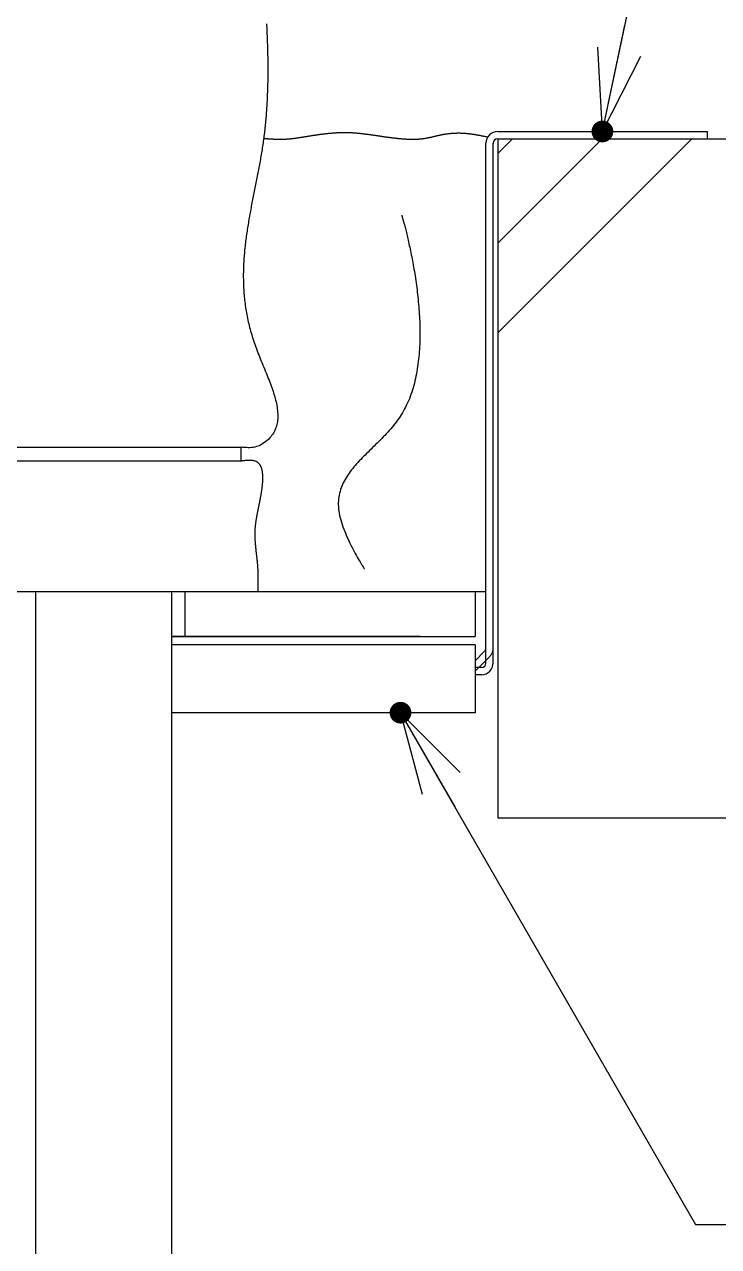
# Model space of a CAD drawing. Extents: x 443 to 1217, y -1921 to -677.
# Drawn here: x 477.99 to 494.58, y -1037.85 to -1008.64 of the extents above; entities that cross this region are included whole.
import ezdxf

# ---------------------------------------------------------------- set-up
doc = ezdxf.new("R2010")
doc.units = 0
doc.header["$MEASUREMENT"] = 0
doc.linetypes.add('DASHED', pattern=[0.75, 0.5, -0.25])
doc.layers.get('0').update_dxf_attribs({"linetype": 'CONTINUOUS'})
for name, color, linetype in [('1', 7, 'CONTINUOUS'), ('3', 8, 'CONTINUOUS'), ('5', 7, 'CONTINUOUS'), ('6', 7, 'CONTINUOUS'), ('7', 7, 'CONTINUOUS'), ('9', 8, 'CONTINUOUS')]:
    doc.layers.add(name, color=color, linetype=linetype)

msp = doc.modelspace()

# ---------------------------------------------------------------- linework, layer by layer
at = {"color": 7, "linetype": 'Continuous'}
for p, q in [((491.802, -1011.194), (495.63, -993.118)), ((486.978, -1025.089), (494.027, -1037.325)), ((494.027, -1037.325), (529.006, -1037.325))]:
    msp.add_line(p, q, dxfattribs=at)
at = {"color": 0}
for p, q in [((491.802, -1011.194), (492.34, -1008.653)), ((491.802, -1011.194), (491.695, -1009.18)), ((491.802, -1011.194), (492.716, -1009.397)), ((486.978, -1025.089), (488.403, -1026.516)), ((486.978, -1025.089), (487.498, -1027.037)), ((486.978, -1025.089), (488.275, -1027.339))]:
    msp.add_line(p, q, dxfattribs=at)
at = {"color": 0, "const_width": 0.26}
for points in [[(491.678, -1011.234, 1), (491.925, -1011.154, 1), (491.678, -1011.234)], [(487.043, -1024.977, 1), (486.913, -1025.201, 1), (487.043, -1024.977)]]:
    msp.add_lwpolyline(points, format="xyb", dxfattribs=at)
at = {"layer": '1', "color": 7}
for p, q in [((483.721, -1011.366), (483.707, -1011.365)), ((483.735, -1011.367), (483.721, -1011.366)), ((483.749, -1011.369), (483.735, -1011.367)), ((483.763, -1011.37), (483.749, -1011.369)), ((483.777, -1011.371), (483.763, -1011.37)), ((483.791, -1011.372), (483.777, -1011.371)), ((483.805, -1011.373), (483.791, -1011.372)), ((483.819, -1011.374), (483.805, -1011.373)), ((483.834, -1011.375), (483.819, -1011.374)), ((483.848, -1011.375), (483.834, -1011.375)), ((483.862, -1011.376), (483.848, -1011.375)), ((483.876, -1011.377), (483.862, -1011.376)), ((483.89, -1011.378), (483.876, -1011.377)), ((483.904, -1011.379), (483.89, -1011.378)), ((483.918, -1011.379), (483.904, -1011.379)), ((483.932, -1011.381), (483.918, -1011.379)), ((483.946, -1011.382), (483.932, -1011.381)), ((483.96, -1011.382), (483.946, -1011.382)), ((483.974, -1011.383), (483.96, -1011.382)), ((483.988, -1011.383), (483.974, -1011.383)), ((484.002, -1011.384), (483.988, -1011.383)), ((484.017, -1011.384), (484.002, -1011.384)), ((484.031, -1011.385), (484.017, -1011.384)), ((484.045, -1011.385), (484.031, -1011.385)), ((484.059, -1011.385), (484.045, -1011.385)), ((484.073, -1011.385), (484.059, -1011.385)), ((484.087, -1011.385), (484.073, -1011.385)), ((484.101, -1011.385), (484.087, -1011.385)), ((484.115, -1011.385), (484.101, -1011.385)), ((484.129, -1011.385), (484.115, -1011.385)), ((484.143, -1011.385), (484.129, -1011.385)), ((484.157, -1011.385), (484.143, -1011.385)), ((484.171, -1011.385), (484.157, -1011.385)), ((484.185, -1011.384), (484.171, -1011.385)), ((484.199, -1011.384), (484.185, -1011.384)), ((484.213, -1011.383), (484.199, -1011.384)), ((484.227, -1011.383), (484.213, -1011.383)), ((484.241, -1011.382), (484.227, -1011.383)), ((484.255, -1011.381), (484.241, -1011.382)), ((484.269, -1011.379), (484.255, -1011.381)), ((484.283, -1011.379), (484.269, -1011.379)), ((484.297, -1011.378), (484.283, -1011.379)), ((484.311, -1011.376), (484.297, -1011.378)), ((484.325, -1011.375), (484.311, -1011.376)), ((484.339, -1011.374), (484.325, -1011.375)), ((484.353, -1011.373), (484.339, -1011.374)), ((484.367, -1011.371), (484.353, -1011.373)), ((484.381, -1011.37), (484.367, -1011.371)), ((484.395, -1011.367), (484.381, -1011.37)), ((484.409, -1011.366), (484.395, -1011.367)), ((484.423, -1011.364), (484.409, -1011.366)), ((484.437, -1011.363), (484.423, -1011.364)), ((484.451, -1011.361), (484.437, -1011.363)), ((484.465, -1011.359), (484.451, -1011.361)), ((484.479, -1011.358), (484.465, -1011.359)), ((484.492, -1011.355), (484.479, -1011.358)), ((484.506, -1011.353), (484.492, -1011.355)), ((484.52, -1011.351), (484.506, -1011.353)), ((484.534, -1011.349), (484.52, -1011.351)), ((484.548, -1011.347), (484.534, -1011.349)), ((484.562, -1011.345), (484.548, -1011.347)), ((484.576, -1011.342), (484.562, -1011.345)), ((484.59, -1011.34), (484.576, -1011.342)), ((484.604, -1011.338), (484.59, -1011.34)), ((484.618, -1011.336), (484.604, -1011.338)), ((484.632, -1011.334), (484.618, -1011.336)), ((484.646, -1011.331), (484.632, -1011.334)), ((484.66, -1011.329), (484.646, -1011.331)), ((484.674, -1011.327), (484.66, -1011.329)), ((484.688, -1011.325), (484.674, -1011.327)), ((484.702, -1011.323), (484.688, -1011.325)), ((484.716, -1011.321), (484.702, -1011.323)), ((484.73, -1011.318), (484.716, -1011.321)), ((484.744, -1011.316), (484.73, -1011.318)), ((484.758, -1011.314), (484.744, -1011.316)), ((484.772, -1011.312), (484.758, -1011.314)), ((484.786, -1011.31), (484.772, -1011.312)), ((484.8, -1011.307), (484.786, -1011.31)), ((484.814, -1011.305), (484.8, -1011.307)), ((484.828, -1011.303), (484.814, -1011.305)), ((484.842, -1011.301), (484.828, -1011.303)), ((484.855, -1011.299), (484.842, -1011.301)), ((484.869, -1011.297), (484.855, -1011.299)), ((484.883, -1011.294), (484.869, -1011.297)), ((484.897, -1011.292), (484.883, -1011.294)), ((484.911, -1011.29), (484.897, -1011.292)), ((484.925, -1011.289), (484.911, -1011.29)), ((484.939, -1011.287), (484.925, -1011.289)), ((484.953, -1011.285), (484.939, -1011.287)), ((484.967, -1011.282), (484.953, -1011.285)), ((484.981, -1011.28), (484.967, -1011.282)), ((484.995, -1011.278), (484.981, -1011.28)), ((485.009, -1011.276), (484.995, -1011.278)), ((485.023, -1011.275), (485.009, -1011.276)), ((485.037, -1011.273), (485.023, -1011.275)), ((485.051, -1011.27), (485.037, -1011.273)), ((485.065, -1011.268), (485.051, -1011.27)), ((485.079, -1011.267), (485.065, -1011.268)), ((485.093, -1011.265), (485.079, -1011.267)), ((485.107, -1011.263), (485.093, -1011.265)), ((485.121, -1011.262), (485.107, -1011.263)), ((485.135, -1011.26), (485.121, -1011.262)), ((485.149, -1011.258), (485.135, -1011.26)), ((485.163, -1011.256), (485.149, -1011.258)), ((485.177, -1011.254), (485.163, -1011.256)), ((485.191, -1011.253), (485.177, -1011.254)), ((485.205, -1011.252), (485.191, -1011.253)), ((485.219, -1011.25), (485.205, -1011.252)), ((485.233, -1011.249), (485.219, -1011.25)), ((485.247, -1011.246), (485.233, -1011.249)), ((485.261, -1011.245), (485.247, -1011.246)), ((485.275, -1011.244), (485.261, -1011.245)), ((485.289, -1011.243), (485.275, -1011.244)), ((485.303, -1011.241), (485.289, -1011.243)), ((485.317, -1011.24), (485.303, -1011.241)), ((485.331, -1011.239), (485.317, -1011.24)), ((485.345, -1011.238), (485.331, -1011.239)), ((485.359, -1011.237), (485.345, -1011.238)), ((485.373, -1011.236), (485.359, -1011.237)), ((485.387, -1011.234), (485.373, -1011.236)), ((485.401, -1011.233), (485.387, -1011.234)), ((485.415, -1011.232), (485.401, -1011.233)), ((485.429, -1011.231), (485.415, -1011.232)), ((485.443, -1011.231), (485.429, -1011.231)), ((485.457, -1011.23), (485.443, -1011.231)), ((485.471, -1011.229), (485.457, -1011.23)), ((485.485, -1011.228), (485.471, -1011.229)), ((485.499, -1011.228), (485.485, -1011.228)), ((485.513, -1011.227), (485.499, -1011.228)), ((485.527, -1011.227), (485.513, -1011.227)), ((485.541, -1011.226), (485.527, -1011.227)), ((485.555, -1011.226), (485.541, -1011.226)), ((485.57, -1011.226), (485.555, -1011.226)), ((485.583, -1011.225), (485.57, -1011.226)), ((485.598, -1011.225), (485.583, -1011.225)), ((485.611, -1011.225), (485.598, -1011.225)), ((485.626, -1011.225), (485.611, -1011.225)), ((485.64, -1011.225), (485.626, -1011.225)), ((485.654, -1011.225), (485.64, -1011.225)), ((485.668, -1011.225), (485.654, -1011.225)), ((485.682, -1011.225), (485.668, -1011.225)), ((485.696, -1011.225), (485.682, -1011.225)), ((485.71, -1011.226), (485.696, -1011.225)), ((485.724, -1011.226), (485.71, -1011.226)), ((485.738, -1011.226), (485.724, -1011.226)), ((485.752, -1011.227), (485.738, -1011.226)), ((485.766, -1011.227), (485.752, -1011.227)), ((485.78, -1011.228), (485.766, -1011.227)), ((485.794, -1011.228), (485.78, -1011.228)), ((485.808, -1011.229), (485.794, -1011.228)), ((485.822, -1011.23), (485.808, -1011.229)), ((485.836, -1011.231), (485.822, -1011.23)), ((485.85, -1011.231), (485.836, -1011.231)), ((485.864, -1011.232), (485.85, -1011.231)), ((485.878, -1011.233), (485.864, -1011.232)), ((485.892, -1011.234), (485.878, -1011.233)), ((485.906, -1011.236), (485.892, -1011.234)), ((485.92, -1011.237), (485.906, -1011.236)), ((485.934, -1011.238), (485.92, -1011.237)), ((485.948, -1011.24), (485.934, -1011.238)), ((485.962, -1011.241), (485.948, -1011.24)), ((485.976, -1011.242), (485.962, -1011.241)), ((485.99, -1011.243), (485.976, -1011.242)), ((486.004, -1011.244), (485.99, -1011.243)), ((486.018, -1011.246), (486.004, -1011.244)), ((486.032, -1011.248), (486.018, -1011.246)), ((486.046, -1011.25), (486.032, -1011.248)), ((486.06, -1011.251), (486.046, -1011.25)), ((486.074, -1011.252), (486.06, -1011.251)), ((486.088, -1011.254), (486.074, -1011.252)), ((486.102, -1011.255), (486.088, -1011.254)), ((486.116, -1011.257), (486.102, -1011.255)), ((486.13, -1011.26), (486.116, -1011.257)), ((486.144, -1011.261), (486.13, -1011.26)), ((486.158, -1011.263), (486.144, -1011.261)), ((486.172, -1011.264), (486.158, -1011.263)), ((486.186, -1011.266), (486.172, -1011.264)), ((486.2, -1011.268), (486.186, -1011.266)), ((486.214, -1011.27), (486.2, -1011.268)), ((486.228, -1011.272), (486.214, -1011.27)), ((486.242, -1011.274), (486.228, -1011.272)), ((486.256, -1011.276), (486.242, -1011.274)), ((486.27, -1011.278), (486.256, -1011.276)), ((486.284, -1011.279), (486.27, -1011.278)), ((486.298, -1011.281), (486.284, -1011.279)), ((486.312, -1011.284), (486.298, -1011.281)), ((486.326, -1011.286), (486.312, -1011.284)), ((486.34, -1011.288), (486.326, -1011.286)), ((486.354, -1011.29), (486.34, -1011.288)), ((486.368, -1011.291), (486.354, -1011.29)), ((486.382, -1011.293), (486.368, -1011.291)), ((486.396, -1011.296), (486.382, -1011.293)), ((486.409, -1011.298), (486.396, -1011.296)), ((486.423, -1011.3), (486.409, -1011.298)), ((486.437, -1011.302), (486.423, -1011.3)), ((486.451, -1011.304), (486.437, -1011.302)), ((486.465, -1011.305), (486.451, -1011.304)), ((486.479, -1011.307), (486.465, -1011.305)), ((486.493, -1011.31), (486.479, -1011.307)), ((486.507, -1011.312), (486.493, -1011.31)), ((486.521, -1011.314), (486.507, -1011.312)), ((486.535, -1011.316), (486.521, -1011.314)), ((486.549, -1011.318), (486.535, -1011.316)), ((486.563, -1011.319), (486.549, -1011.318)), ((486.577, -1011.322), (486.563, -1011.319)), ((486.591, -1011.324), (486.577, -1011.322)), ((486.605, -1011.326), (486.591, -1011.324)), ((486.618, -1011.328), (486.605, -1011.326)), ((486.632, -1011.329), (486.618, -1011.328)), ((486.646, -1011.331), (486.632, -1011.329)), ((486.66, -1011.334), (486.646, -1011.331)), ((486.674, -1011.336), (486.66, -1011.334)), ((486.688, -1011.337), (486.674, -1011.336)), ((486.702, -1011.339), (486.688, -1011.337)), ((486.716, -1011.341), (486.702, -1011.339)), ((486.73, -1011.343), (486.716, -1011.341)), ((486.744, -1011.345), (486.73, -1011.343)), ((486.758, -1011.347), (486.744, -1011.345)), ((486.772, -1011.348), (486.758, -1011.347)), ((486.786, -1011.35), (486.772, -1011.348)), ((486.8, -1011.352), (486.786, -1011.35)), ((486.814, -1011.353), (486.8, -1011.352)), ((486.828, -1011.355), (486.814, -1011.353)), ((486.842, -1011.357), (486.828, -1011.355)), ((486.856, -1011.359), (486.842, -1011.357)), ((486.869, -1011.36), (486.856, -1011.359)), ((486.883, -1011.361), (486.869, -1011.36)), ((486.897, -1011.363), (486.883, -1011.361)), ((486.911, -1011.364), (486.897, -1011.363)), ((486.925, -1011.366), (486.911, -1011.364)), ((486.939, -1011.367), (486.925, -1011.366)), ((486.954, -1011.369), (486.939, -1011.367)), ((486.968, -1011.37), (486.954, -1011.369)), ((486.982, -1011.371), (486.968, -1011.37)), ((486.996, -1011.373), (486.982, -1011.371)), ((487.01, -1011.374), (486.996, -1011.373)), ((487.024, -1011.375), (487.01, -1011.374)), ((487.038, -1011.376), (487.024, -1011.375)), ((487.052, -1011.377), (487.038, -1011.376)), ((487.066, -1011.378), (487.052, -1011.377)), ((487.08, -1011.379), (487.066, -1011.378)), ((487.094, -1011.381), (487.08, -1011.379)), ((487.108, -1011.381), (487.094, -1011.381)), ((487.122, -1011.382), (487.108, -1011.381)), ((487.137, -1011.383), (487.122, -1011.382)), ((487.151, -1011.383), (487.137, -1011.383)), ((487.165, -1011.384), (487.151, -1011.383)), ((487.179, -1011.385), (487.165, -1011.384)), ((487.193, -1011.385), (487.179, -1011.385)), ((487.207, -1011.385), (487.193, -1011.385)), ((487.221, -1011.386), (487.207, -1011.385)), ((487.235, -1011.386), (487.221, -1011.386)), ((487.25, -1011.386), (487.235, -1011.386)), ((487.264, -1011.386), (487.25, -1011.386)), ((487.278, -1011.386), (487.264, -1011.386)), ((487.292, -1011.386), (487.278, -1011.386)), ((487.306, -1011.386), (487.292, -1011.386)), ((487.32, -1011.386), (487.306, -1011.386)), ((487.334, -1011.385), (487.32, -1011.386)), ((487.348, -1011.385), (487.334, -1011.385)), ((487.362, -1011.384), (487.348, -1011.385)), ((487.376, -1011.384), (487.362, -1011.384)), ((487.39, -1011.383), (487.376, -1011.384)), ((487.404, -1011.382), (487.39, -1011.383)), ((487.418, -1011.381), (487.404, -1011.382)), ((487.432, -1011.379), (487.418, -1011.381)), ((487.446, -1011.378), (487.432, -1011.379)), ((487.46, -1011.377), (487.446, -1011.378)), ((487.474, -1011.376), (487.46, -1011.377)), ((487.488, -1011.374), (487.474, -1011.376)), ((487.502, -1011.372), (487.488, -1011.374)), ((487.516, -1011.371), (487.502, -1011.372)), ((487.53, -1011.369), (487.516, -1011.371)), ((487.544, -1011.366), (487.53, -1011.369)), ((487.558, -1011.364), (487.544, -1011.366)), ((487.571, -1011.362), (487.558, -1011.364)), ((487.585, -1011.359), (487.571, -1011.362)), ((487.599, -1011.357), (487.585, -1011.359)), ((487.613, -1011.353), (487.599, -1011.357)), ((487.627, -1011.351), (487.613, -1011.353)), ((487.64, -1011.348), (487.627, -1011.351)), ((487.654, -1011.346), (487.64, -1011.348)), ((487.668, -1011.342), (487.654, -1011.346)), ((487.682, -1011.339), (487.668, -1011.342)), ((487.695, -1011.336), (487.682, -1011.339)), ((487.709, -1011.334), (487.695, -1011.336)), ((487.723, -1011.33), (487.709, -1011.334)), ((487.736, -1011.327), (487.723, -1011.33)), ((487.75, -1011.324), (487.736, -1011.327)), ((487.764, -1011.321), (487.75, -1011.324)), ((487.778, -1011.317), (487.764, -1011.321)), ((487.791, -1011.314), (487.778, -1011.317)), ((487.805, -1011.311), (487.791, -1011.314)), ((487.819, -1011.307), (487.805, -1011.311)), ((487.833, -1011.304), (487.819, -1011.307)), ((487.846, -1011.301), (487.833, -1011.304)), ((487.86, -1011.299), (487.846, -1011.301)), ((487.874, -1011.296), (487.86, -1011.299)), ((487.888, -1011.292), (487.874, -1011.296)), ((487.902, -1011.289), (487.888, -1011.292)), ((487.915, -1011.287), (487.902, -1011.289)), ((487.929, -1011.284), (487.915, -1011.287)), ((487.943, -1011.281), (487.929, -1011.284)), ((487.957, -1011.278), (487.943, -1011.281)), ((487.971, -1011.276), (487.957, -1011.278)), ((487.985, -1011.273), (487.971, -1011.276)), ((487.999, -1011.27), (487.985, -1011.273)), ((488.013, -1011.268), (487.999, -1011.27)), ((488.026, -1011.266), (488.013, -1011.268)), ((488.04, -1011.264), (488.026, -1011.266)), ((488.054, -1011.262), (488.04, -1011.264)), ((488.068, -1011.26), (488.054, -1011.262)), ((488.082, -1011.257), (488.068, -1011.26)), ((488.096, -1011.256), (488.082, -1011.257)), ((488.11, -1011.254), (488.096, -1011.256)), ((488.124, -1011.252), (488.11, -1011.254)), ((488.138, -1011.251), (488.124, -1011.252)), ((488.152, -1011.25), (488.138, -1011.251)), ((488.166, -1011.248), (488.152, -1011.25)), ((488.181, -1011.246), (488.166, -1011.248)), ((488.195, -1011.245), (488.181, -1011.246)), ((488.209, -1011.244), (488.195, -1011.245)), ((488.223, -1011.243), (488.209, -1011.244)), ((488.237, -1011.242), (488.223, -1011.243)), ((488.251, -1011.241), (488.237, -1011.242)), ((488.265, -1011.24), (488.251, -1011.241)), ((488.279, -1011.24), (488.265, -1011.24)), ((488.293, -1011.239), (488.279, -1011.24)), ((488.307, -1011.239), (488.293, -1011.239)), ((488.321, -1011.238), (488.307, -1011.239)), ((488.335, -1011.238), (488.321, -1011.238)), ((488.349, -1011.238), (488.335, -1011.238)), ((488.363, -1011.238), (488.349, -1011.238)), ((488.377, -1011.238), (488.363, -1011.238)), ((488.391, -1011.238), (488.377, -1011.238)), ((488.405, -1011.238), (488.391, -1011.238)), ((488.419, -1011.239), (488.405, -1011.238)), ((488.433, -1011.239), (488.419, -1011.239)), ((488.447, -1011.24), (488.433, -1011.239)), ((488.461, -1011.24), (488.447, -1011.24)), ((488.475, -1011.241), (488.461, -1011.24)), ((488.49, -1011.242), (488.475, -1011.241)), ((488.503, -1011.242), (488.49, -1011.242)), ((488.517, -1011.243), (488.503, -1011.242)), ((488.531, -1011.244), (488.517, -1011.243)), ((488.545, -1011.246), (488.531, -1011.244)), ((488.559, -1011.248), (488.545, -1011.246)), ((488.573, -1011.249), (488.559, -1011.248)), ((488.587, -1011.25), (488.573, -1011.249)), ((488.601, -1011.252), (488.587, -1011.25)), ((488.615, -1011.253), (488.601, -1011.252)), ((488.629, -1011.255), (488.615, -1011.253)), ((488.643, -1011.256), (488.629, -1011.255)), ((488.657, -1011.258), (488.643, -1011.256)), ((488.671, -1011.261), (488.657, -1011.258)), ((488.685, -1011.262), (488.671, -1011.261)), ((488.699, -1011.264), (488.685, -1011.262)), ((488.713, -1011.266), (488.699, -1011.264)), ((488.727, -1011.268), (488.713, -1011.266)), ((488.741, -1011.27), (488.727, -1011.268)), ((488.755, -1011.273), (488.741, -1011.27)), ((488.768, -1011.275), (488.755, -1011.273)), ((488.782, -1011.277), (488.768, -1011.275)), ((488.796, -1011.28), (488.782, -1011.277)), ((488.81, -1011.282), (488.796, -1011.28)), ((488.824, -1011.285), (488.81, -1011.282)), ((488.838, -1011.287), (488.824, -1011.285)), ((488.852, -1011.29), (488.838, -1011.287)), ((488.866, -1011.292), (488.852, -1011.29)), ((488.88, -1011.294), (488.866, -1011.292)), ((488.894, -1011.298), (488.88, -1011.294)), ((488.907, -1011.3), (488.894, -1011.298)), ((488.921, -1011.303), (488.907, -1011.3)), ((488.935, -1011.305), (488.921, -1011.303)), ((488.949, -1011.309), (488.935, -1011.305)), ((488.963, -1011.311), (488.949, -1011.309)), ((488.977, -1011.314), (488.963, -1011.311)), ((488.991, -1011.316), (488.977, -1011.314)), ((489.005, -1011.319), (488.991, -1011.316)), ((489.019, -1011.322), (489.005, -1011.319)), ((489.032, -1011.325), (489.019, -1011.322)), ((489.046, -1011.327), (489.032, -1011.325)), ((489.06, -1011.33), (489.046, -1011.327))]:
    msp.add_line(p, q, dxfattribs=at)
at = {"layer": '1', "color": 4}
for p, q in [((487.007, -1013.195), (487.01, -1013.204)), ((487.01, -1013.204), (487.013, -1013.215)), ((487.013, -1013.215), (487.016, -1013.227)), ((487.016, -1013.227), (487.02, -1013.241)), ((487.02, -1013.241), (487.024, -1013.256)), ((487.024, -1013.256), (487.029, -1013.272)), ((487.029, -1013.272), (487.034, -1013.291)), ((487.034, -1013.291), (487.039, -1013.311)), ((487.039, -1013.311), (487.045, -1013.331)), ((487.045, -1013.331), (487.051, -1013.353)), ((487.051, -1013.353), (487.057, -1013.377)), ((487.057, -1013.377), (487.064, -1013.402)), ((487.064, -1013.402), (487.071, -1013.428)), ((487.071, -1013.428), (487.078, -1013.456)), ((487.078, -1013.456), (487.085, -1013.485)), ((487.085, -1013.485), (487.093, -1013.514)), ((487.093, -1013.514), (487.101, -1013.546)), ((487.101, -1013.546), (487.109, -1013.579)), ((487.109, -1013.579), (487.117, -1013.611)), ((487.117, -1013.611), (487.126, -1013.646)), ((487.126, -1013.646), (487.134, -1013.682)), ((487.134, -1013.682), (487.143, -1013.719)), ((487.143, -1013.719), (487.152, -1013.757)), ((487.152, -1013.757), (487.161, -1013.796)), ((487.161, -1013.796), (487.17, -1013.836)), ((487.17, -1013.836), (487.179, -1013.877)), ((487.179, -1013.877), (487.188, -1013.919)), ((487.188, -1013.919), (487.198, -1013.961)), ((487.198, -1013.961), (487.207, -1014.006)), ((487.207, -1014.006), (487.216, -1014.051)), ((487.216, -1014.051), (487.226, -1014.095)), ((487.226, -1014.095), (487.235, -1014.142)), ((487.235, -1014.142), (487.245, -1014.189)), ((487.245, -1014.189), (487.254, -1014.237)), ((487.254, -1014.237), (487.263, -1014.286)), ((487.263, -1014.286), (487.272, -1014.335)), ((487.272, -1014.335), (487.281, -1014.385)), ((487.281, -1014.385), (487.29, -1014.436)), ((487.29, -1014.436), (487.299, -1014.488)), ((487.299, -1014.488), (487.308, -1014.54)), ((487.308, -1014.54), (487.317, -1014.592)), ((487.317, -1014.592), (487.325, -1014.646)), ((487.325, -1014.646), (487.333, -1014.699)), ((487.333, -1014.699), (487.342, -1014.754)), ((487.342, -1014.754), (487.349, -1014.809)), ((487.349, -1014.809), (487.357, -1014.865)), ((487.357, -1014.865), (487.365, -1014.92)), ((487.365, -1014.92), (487.372, -1014.977)), ((487.372, -1014.977), (487.379, -1015.034)), ((487.379, -1015.034), (487.385, -1015.09)), ((487.385, -1015.09), (487.392, -1015.148)), ((487.392, -1015.148), (487.398, -1015.206)), ((487.398, -1015.206), (487.403, -1015.265)), ((487.403, -1015.265), (487.409, -1015.323)), ((487.409, -1015.323), (487.414, -1015.382)), ((487.414, -1015.382), (487.418, -1015.441)), ((487.418, -1015.441), (487.423, -1015.5)), ((487.423, -1015.5), (487.426, -1015.56)), ((487.426, -1015.56), (487.43, -1015.62)), ((487.43, -1015.62), (487.433, -1015.679)), ((487.433, -1015.679), (487.436, -1015.74)), ((487.436, -1015.74), (487.438, -1015.8)), ((487.438, -1015.8), (487.439, -1015.86)), ((487.439, -1015.86), (487.44, -1015.92)), ((487.439, -1016.16), (487.438, -1016.22)), ((487.441, -1016.101), (487.439, -1016.16)), ((487.44, -1015.92), (487.441, -1015.98)), ((487.441, -1015.98), (487.441, -1016.041)), ((487.441, -1016.041), (487.441, -1016.101)), ((487.43, -1016.4), (487.426, -1016.46)), ((487.433, -1016.341), (487.43, -1016.4)), ((487.436, -1016.281), (487.433, -1016.341)), ((487.438, -1016.22), (487.436, -1016.281)), ((487.403, -1016.697), (487.395, -1016.756)), ((487.41, -1016.638), (487.403, -1016.697)), ((487.416, -1016.579), (487.41, -1016.638)), ((487.421, -1016.52), (487.416, -1016.579)), ((487.426, -1016.46), (487.421, -1016.52)), ((487.358, -1016.985), (487.347, -1017.043)), ((487.369, -1016.929), (487.358, -1016.985)), ((487.378, -1016.871), (487.369, -1016.929)), ((487.387, -1016.813), (487.378, -1016.871)), ((487.395, -1016.756), (487.387, -1016.813)), ((487.279, -1017.319), (487.263, -1017.373)), ((487.295, -1017.266), (487.279, -1017.319)), ((487.309, -1017.21), (487.295, -1017.266)), ((487.323, -1017.154), (487.309, -1017.21)), ((487.335, -1017.099), (487.323, -1017.154)), ((487.347, -1017.043), (487.335, -1017.099)), ((487.189, -1017.583), (487.168, -1017.633)), ((487.209, -1017.53), (487.189, -1017.583)), ((487.228, -1017.479), (487.209, -1017.53)), ((487.246, -1017.427), (487.228, -1017.479)), ((487.263, -1017.373), (487.246, -1017.427)), ((487.05, -1017.876), (487.023, -1017.922)), ((487.075, -1017.828), (487.05, -1017.876)), ((487.1, -1017.781), (487.075, -1017.828)), ((487.124, -1017.732), (487.1, -1017.781)), ((487.147, -1017.683), (487.124, -1017.732)), ((487.168, -1017.633), (487.147, -1017.683)), ((486.843, -1018.182), (486.81, -1018.224)), ((486.875, -1018.141), (486.843, -1018.182)), ((486.906, -1018.098), (486.875, -1018.141)), ((486.937, -1018.056), (486.906, -1018.098)), ((486.966, -1018.011), (486.937, -1018.056)), ((486.995, -1017.966), (486.966, -1018.011)), ((487.023, -1017.922), (486.995, -1017.966)), ((486.567, -1018.497), (486.53, -1018.534)), ((486.602, -1018.459), (486.567, -1018.497)), ((486.638, -1018.421), (486.602, -1018.459)), ((486.673, -1018.383), (486.638, -1018.421)), ((486.708, -1018.343), (486.673, -1018.383)), ((486.743, -1018.304), (486.708, -1018.343)), ((486.777, -1018.264), (486.743, -1018.304)), ((486.81, -1018.224), (486.777, -1018.264)), ((486.274, -1018.788), (486.238, -1018.823)), ((486.311, -1018.752), (486.274, -1018.788)), ((486.347, -1018.716), (486.311, -1018.752)), ((486.384, -1018.68), (486.347, -1018.716)), ((486.42, -1018.644), (486.384, -1018.68)), ((486.457, -1018.608), (486.42, -1018.644)), ((486.494, -1018.571), (486.457, -1018.608)), ((486.53, -1018.534), (486.494, -1018.571)), ((485.993, -1019.07), (485.96, -1019.105)), ((486.027, -1019.034), (485.993, -1019.07)), ((486.061, -1018.999), (486.027, -1019.034)), ((486.095, -1018.965), (486.061, -1018.999)), ((486.13, -1018.929), (486.095, -1018.965)), ((486.166, -1018.894), (486.13, -1018.929)), ((486.202, -1018.859), (486.166, -1018.894)), ((486.238, -1018.823), (486.202, -1018.859)), ((485.751, -1019.359), (485.725, -1019.397)), ((485.778, -1019.322), (485.751, -1019.359)), ((485.806, -1019.286), (485.778, -1019.322)), ((485.835, -1019.249), (485.806, -1019.286)), ((485.865, -1019.213), (485.835, -1019.249)), ((485.896, -1019.177), (485.865, -1019.213)), ((485.928, -1019.141), (485.896, -1019.177)), ((485.96, -1019.105), (485.928, -1019.141)), ((485.575, -1019.672), (485.559, -1019.713)), ((485.593, -1019.63), (485.575, -1019.672)), ((485.611, -1019.59), (485.593, -1019.63)), ((485.631, -1019.551), (485.611, -1019.59)), ((485.653, -1019.512), (485.631, -1019.551)), ((485.676, -1019.474), (485.653, -1019.512)), ((485.7, -1019.434), (485.676, -1019.474)), ((485.725, -1019.397), (485.7, -1019.434)), ((485.504, -1019.93), (485.498, -1019.976)), ((485.511, -1019.886), (485.504, -1019.93)), ((485.521, -1019.841), (485.511, -1019.886)), ((485.532, -1019.798), (485.521, -1019.841)), ((485.545, -1019.755), (485.532, -1019.798)), ((485.559, -1019.713), (485.545, -1019.755)), ((485.494, -1020.022), (485.491, -1020.07)), ((485.491, -1020.07), (485.491, -1020.118)), ((485.491, -1020.118), (485.493, -1020.167)), ((485.493, -1020.167), (485.497, -1020.217)), ((485.498, -1019.976), (485.494, -1020.022)), ((485.497, -1020.217), (485.503, -1020.268)), ((485.503, -1020.268), (485.511, -1020.319)), ((485.511, -1020.319), (485.521, -1020.373)), ((485.521, -1020.373), (485.533, -1020.427)), ((485.533, -1020.427), (485.548, -1020.482)), ((485.548, -1020.482), (485.564, -1020.536)), ((485.564, -1020.536), (485.582, -1020.593)), ((485.582, -1020.593), (485.602, -1020.648)), ((485.602, -1020.648), (485.622, -1020.704)), ((485.622, -1020.704), (485.644, -1020.761)), ((485.644, -1020.761), (485.668, -1020.816)), ((485.668, -1020.816), (485.691, -1020.872)), ((485.691, -1020.872), (485.716, -1020.926)), ((485.716, -1020.926), (485.741, -1020.981)), ((485.741, -1020.981), (485.767, -1021.034)), ((485.767, -1021.034), (485.793, -1021.086)), ((485.793, -1021.086), (485.819, -1021.138)), ((485.819, -1021.138), (485.845, -1021.187)), ((485.845, -1021.187), (485.87, -1021.236)), ((485.87, -1021.236), (485.896, -1021.282)), ((485.896, -1021.282), (485.921, -1021.326)), ((485.921, -1021.326), (485.945, -1021.369)), ((485.945, -1021.369), (485.968, -1021.409)), ((485.968, -1021.409), (485.99, -1021.447)), ((485.99, -1021.447), (486.011, -1021.482)), ((486.011, -1021.482), (486.031, -1021.515)), ((486.031, -1021.515), (486.049, -1021.545)), ((486.049, -1021.545), (486.066, -1021.573)), ((486.066, -1021.573), (486.081, -1021.595)), ((486.081, -1021.595), (486.094, -1021.616)), ((486.094, -1021.616), (486.104, -1021.632)), ((486.104, -1021.632), (486.113, -1021.646)), ((486.113, -1021.646), (486.119, -1021.655))]:
    msp.add_line(p, q, dxfattribs=at)
at = {"layer": '1', "color": 3, "linetype": 'Continuous'}
msp.add_line((481.51, -1026.136), (481.51, -1022.189), dxfattribs=at)
at = {"layer": '3', "color": 3}
for p, q in [((483.776, -1008.617), (483.778, -1008.658)), ((483.778, -1008.658), (483.78, -1008.7)), ((483.78, -1008.7), (483.782, -1008.741)), ((483.782, -1008.741), (483.784, -1008.781)), ((483.784, -1008.781), (483.786, -1008.823)), ((483.786, -1008.823), (483.787, -1008.864)), ((483.787, -1008.864), (483.789, -1008.906)), ((483.789, -1008.906), (483.791, -1008.947)), ((483.791, -1008.947), (483.792, -1008.987)), ((483.792, -1008.987), (483.794, -1009.029)), ((483.794, -1009.029), (483.795, -1009.07)), ((483.795, -1009.07), (483.797, -1009.111)), ((483.797, -1009.111), (483.798, -1009.152)), ((483.798, -1009.152), (483.799, -1009.193)), ((483.799, -1009.193), (483.8, -1009.235)), ((483.8, -1009.235), (483.801, -1009.276)), ((483.801, -1009.276), (483.802, -1009.316)), ((483.802, -1009.316), (483.803, -1009.358)), ((483.803, -1009.358), (483.804, -1009.399)), ((483.804, -1009.399), (483.804, -1009.44)), ((483.804, -1009.44), (483.805, -1009.481)), ((483.805, -1009.481), (483.805, -1009.522)), ((483.805, -1009.522), (483.806, -1009.563)), ((483.806, -1009.563), (483.806, -1009.604)), ((483.806, -1009.604), (483.806, -1009.644)), ((483.806, -1009.644), (483.806, -1009.686)), ((483.806, -1009.686), (483.806, -1009.726)), ((483.806, -1009.726), (483.806, -1009.768)), ((483.804, -1010.013), (483.803, -1010.053)), ((483.805, -1009.931), (483.804, -1009.971)), ((483.804, -1009.971), (483.804, -1010.013)), ((483.806, -1009.849), (483.805, -1009.89)), ((483.805, -1009.89), (483.805, -1009.931)), ((483.806, -1009.768), (483.806, -1009.808)), ((483.806, -1009.808), (483.806, -1009.849)), ((483.795, -1010.297), (483.794, -1010.338)), ((483.797, -1010.257), (483.795, -1010.297)), ((483.798, -1010.215), (483.797, -1010.257)), ((483.8, -1010.175), (483.798, -1010.215)), ((483.801, -1010.135), (483.8, -1010.175)), ((483.802, -1010.093), (483.801, -1010.135)), ((483.803, -1010.053), (483.802, -1010.093)), ((483.781, -1010.582), (483.779, -1010.622)), ((483.784, -1010.54), (483.781, -1010.582)), ((483.786, -1010.5), (483.784, -1010.54)), ((483.788, -1010.46), (483.786, -1010.5)), ((483.79, -1010.419), (483.788, -1010.46)), ((483.792, -1010.379), (483.79, -1010.419)), ((483.794, -1010.338), (483.792, -1010.379)), ((483.757, -1010.904), (483.754, -1010.945)), ((483.761, -1010.864), (483.757, -1010.904)), ((483.764, -1010.824), (483.761, -1010.864)), ((483.767, -1010.783), (483.764, -1010.824)), ((483.77, -1010.743), (483.767, -1010.783)), ((483.773, -1010.703), (483.77, -1010.743)), ((483.776, -1010.662), (483.773, -1010.703)), ((483.779, -1010.622), (483.776, -1010.662)), ((483.729, -1011.185), (483.724, -1011.226)), ((483.733, -1011.146), (483.729, -1011.185)), ((483.738, -1011.106), (483.733, -1011.146)), ((483.742, -1011.066), (483.738, -1011.106)), ((483.746, -1011.025), (483.742, -1011.066)), ((483.75, -1010.985), (483.746, -1011.025)), ((483.754, -1010.945), (483.75, -1010.985)), ((483.693, -1011.467), (483.687, -1011.506)), ((483.699, -1011.426), (483.693, -1011.467)), ((483.704, -1011.386), (483.699, -1011.426)), ((483.709, -1011.346), (483.704, -1011.386)), ((483.714, -1011.306), (483.709, -1011.346)), ((483.719, -1011.266), (483.714, -1011.306)), ((483.724, -1011.226), (483.719, -1011.266)), ((483.649, -1011.746), (483.643, -1011.785)), ((483.656, -1011.705), (483.649, -1011.746)), ((483.663, -1011.665), (483.656, -1011.705)), ((483.669, -1011.626), (483.663, -1011.665)), ((483.675, -1011.585), (483.669, -1011.626)), ((483.681, -1011.546), (483.675, -1011.585)), ((483.687, -1011.506), (483.681, -1011.546)), ((483.593, -1012.063), (483.585, -1012.103)), ((483.6, -1012.024), (483.593, -1012.063)), ((483.607, -1011.983), (483.6, -1012.024)), ((483.615, -1011.944), (483.607, -1011.983)), ((483.622, -1011.904), (483.615, -1011.944)), ((483.629, -1011.864), (483.622, -1011.904)), ((483.636, -1011.825), (483.629, -1011.864)), ((483.643, -1011.785), (483.636, -1011.825)), ((483.539, -1012.341), (483.531, -1012.38)), ((483.547, -1012.3), (483.539, -1012.341)), ((483.555, -1012.261), (483.547, -1012.3)), ((483.562, -1012.222), (483.555, -1012.261)), ((483.57, -1012.182), (483.562, -1012.222)), ((483.578, -1012.142), (483.57, -1012.182)), ((483.585, -1012.103), (483.578, -1012.142)), ((483.476, -1012.658), (483.468, -1012.697)), ((483.484, -1012.619), (483.476, -1012.658)), ((483.492, -1012.578), (483.484, -1012.619)), ((483.499, -1012.539), (483.492, -1012.578)), ((483.507, -1012.499), (483.499, -1012.539)), ((483.515, -1012.459), (483.507, -1012.499)), ((483.523, -1012.42), (483.515, -1012.459)), ((483.531, -1012.38), (483.523, -1012.42)), ((483.421, -1012.936), (483.413, -1012.976)), ((483.429, -1012.896), (483.421, -1012.936)), ((483.436, -1012.856), (483.429, -1012.896)), ((483.444, -1012.817), (483.436, -1012.856)), ((483.452, -1012.777), (483.444, -1012.817)), ((483.46, -1012.737), (483.452, -1012.777)), ((483.468, -1012.697), (483.46, -1012.737)), ((483.369, -1013.215), (483.362, -1013.255)), ((483.376, -1013.174), (483.369, -1013.215)), ((483.384, -1013.135), (483.376, -1013.174)), ((483.391, -1013.095), (483.384, -1013.135)), ((483.398, -1013.056), (483.391, -1013.095)), ((483.406, -1013.015), (483.398, -1013.056)), ((483.413, -1012.976), (483.406, -1013.015)), ((483.316, -1013.535), (483.31, -1013.575)), ((483.322, -1013.495), (483.316, -1013.535)), ((483.328, -1013.454), (483.322, -1013.495)), ((483.335, -1013.415), (483.328, -1013.454)), ((483.342, -1013.375), (483.335, -1013.415)), ((483.348, -1013.335), (483.342, -1013.375)), ((483.355, -1013.294), (483.348, -1013.335)), ((483.362, -1013.255), (483.355, -1013.294)), ((483.277, -1013.817), (483.272, -1013.858)), ((483.282, -1013.777), (483.277, -1013.817)), ((483.287, -1013.737), (483.282, -1013.777)), ((483.292, -1013.696), (483.287, -1013.737)), ((483.298, -1013.656), (483.292, -1013.696)), ((483.304, -1013.616), (483.298, -1013.656)), ((483.31, -1013.575), (483.304, -1013.616)), ((483.247, -1014.102), (483.243, -1014.142)), ((483.25, -1014.061), (483.247, -1014.102)), ((483.254, -1014.02), (483.25, -1014.061)), ((483.258, -1013.98), (483.254, -1014.02)), ((483.263, -1013.939), (483.258, -1013.98)), ((483.267, -1013.898), (483.263, -1013.939)), ((483.272, -1013.858), (483.267, -1013.898)), ((483.228, -1014.388), (483.226, -1014.43)), ((483.23, -1014.348), (483.228, -1014.388)), ((483.232, -1014.307), (483.23, -1014.348)), ((483.234, -1014.265), (483.232, -1014.307)), ((483.237, -1014.225), (483.234, -1014.265)), ((483.24, -1014.184), (483.237, -1014.225)), ((483.243, -1014.142), (483.24, -1014.184)), ((483.223, -1014.554), (483.222, -1014.595)), ((483.222, -1014.595), (483.222, -1014.637)), ((483.222, -1014.637), (483.222, -1014.679)), ((483.222, -1014.679), (483.223, -1014.721)), ((483.224, -1014.513), (483.223, -1014.554)), ((483.225, -1014.471), (483.224, -1014.513)), ((483.226, -1014.43), (483.225, -1014.471)), ((483.223, -1014.721), (483.223, -1014.762)), ((483.223, -1014.762), (483.224, -1014.805)), ((483.224, -1014.805), (483.226, -1014.846)), ((483.226, -1014.846), (483.227, -1014.889)), ((483.227, -1014.889), (483.229, -1014.93)), ((483.229, -1014.93), (483.232, -1014.973)), ((483.232, -1014.973), (483.235, -1015.015)), ((483.235, -1015.015), (483.238, -1015.056)), ((483.238, -1015.056), (483.241, -1015.099)), ((483.241, -1015.099), (483.245, -1015.141)), ((483.245, -1015.141), (483.249, -1015.184)), ((483.249, -1015.184), (483.254, -1015.228)), ((483.254, -1015.228), (483.259, -1015.27)), ((483.259, -1015.27), (483.264, -1015.313)), ((483.264, -1015.313), (483.27, -1015.355)), ((483.27, -1015.355), (483.276, -1015.399)), ((483.276, -1015.399), (483.283, -1015.441)), ((483.283, -1015.441), (483.29, -1015.485)), ((483.29, -1015.485), (483.297, -1015.528)), ((483.297, -1015.528), (483.305, -1015.572)), ((483.305, -1015.572), (483.313, -1015.614)), ((483.313, -1015.614), (483.322, -1015.658)), ((483.322, -1015.658), (483.331, -1015.702)), ((483.331, -1015.702), (483.341, -1015.746)), ((483.341, -1015.746), (483.351, -1015.79)), ((483.351, -1015.79), (483.362, -1015.834)), ((483.362, -1015.834), (483.373, -1015.878)), ((483.373, -1015.878), (483.384, -1015.922)), ((483.384, -1015.922), (483.396, -1015.966)), ((483.396, -1015.966), (483.409, -1016.011)), ((483.409, -1016.011), (483.422, -1016.055)), ((483.422, -1016.055), (483.435, -1016.099)), ((483.435, -1016.099), (483.449, -1016.144)), ((483.449, -1016.144), (483.464, -1016.189)), ((483.464, -1016.189), (483.479, -1016.235)), ((483.479, -1016.235), (483.494, -1016.279)), ((483.494, -1016.279), (483.51, -1016.325)), ((483.51, -1016.325), (483.527, -1016.37)), ((483.527, -1016.37), (483.544, -1016.415)), ((483.544, -1016.415), (483.561, -1016.46)), ((483.561, -1016.46), (483.579, -1016.506)), ((483.579, -1016.506), (483.597, -1016.552)), ((483.597, -1016.552), (483.615, -1016.598)), ((483.615, -1016.598), (483.634, -1016.642)), ((483.634, -1016.642), (483.652, -1016.688)), ((483.652, -1016.688), (483.671, -1016.734)), ((483.671, -1016.734), (483.69, -1016.78)), ((483.69, -1016.78), (483.709, -1016.825)), ((483.709, -1016.825), (483.727, -1016.87)), ((483.727, -1016.87), (483.746, -1016.916)), ((483.746, -1016.916), (483.765, -1016.96)), ((483.765, -1016.96), (483.783, -1017.006)), ((483.783, -1017.006), (483.801, -1017.051)), ((483.801, -1017.051), (483.819, -1017.096)), ((483.819, -1017.096), (483.836, -1017.14)), ((483.836, -1017.14), (483.854, -1017.185)), ((483.854, -1017.185), (483.87, -1017.23)), ((483.87, -1017.23), (483.887, -1017.273)), ((483.887, -1017.273), (483.902, -1017.318)), ((483.902, -1017.318), (483.918, -1017.361)), ((483.918, -1017.361), (483.932, -1017.405)), ((483.932, -1017.405), (483.946, -1017.449)), ((483.946, -1017.449), (483.959, -1017.491)), ((483.959, -1017.491), (483.972, -1017.534)), ((483.972, -1017.534), (483.984, -1017.576)), ((483.984, -1017.576), (483.994, -1017.619)), ((483.994, -1017.619), (484.004, -1017.66)), ((484.004, -1017.66), (484.013, -1017.701)), ((484.013, -1017.701), (484.021, -1017.743)), ((484.021, -1017.743), (484.028, -1017.783)), ((484.028, -1017.783), (484.034, -1017.824)), ((484.034, -1017.824), (484.039, -1017.864)), ((484.039, -1017.864), (484.042, -1017.903)), ((484.042, -1017.903), (484.045, -1017.942)), ((484.022, -1018.202), (484.013, -1018.237)), ((484.03, -1018.167), (484.022, -1018.202)), ((484.036, -1018.13), (484.03, -1018.167)), ((484.041, -1018.094), (484.036, -1018.13)), ((484.044, -1018.057), (484.041, -1018.094)), ((484.045, -1018.019), (484.044, -1018.057)), ((484.045, -1017.942), (484.046, -1017.98)), ((484.046, -1017.98), (484.045, -1018.019)), ((483.876, -1018.496), (483.85, -1018.525)), ((483.899, -1018.465), (483.876, -1018.496)), ((483.921, -1018.435), (483.899, -1018.465)), ((483.941, -1018.403), (483.921, -1018.435)), ((483.959, -1018.372), (483.941, -1018.403)), ((483.975, -1018.339), (483.959, -1018.372)), ((483.99, -1018.305), (483.975, -1018.339)), ((484.002, -1018.271), (483.99, -1018.305)), ((484.013, -1018.237), (484.002, -1018.271)), ((483.212, -1018.746), (483.171, -1018.741)), ((483.254, -1018.75), (483.212, -1018.746)), ((483.296, -1018.753), (483.254, -1018.75)), ((483.337, -1018.755), (483.296, -1018.753)), ((483.378, -1018.755), (483.337, -1018.755)), ((483.419, -1018.753), (483.378, -1018.755)), ((483.46, -1018.748), (483.419, -1018.753)), ((483.5, -1018.74), (483.46, -1018.748)), ((483.54, -1018.729), (483.5, -1018.74)), ((483.579, -1018.715), (483.54, -1018.729)), ((483.617, -1018.699), (483.579, -1018.715)), ((483.655, -1018.679), (483.617, -1018.699)), ((483.691, -1018.657), (483.655, -1018.679)), ((483.726, -1018.633), (483.691, -1018.657)), ((483.76, -1018.608), (483.726, -1018.633)), ((483.792, -1018.582), (483.76, -1018.608)), ((483.822, -1018.554), (483.792, -1018.582)), ((483.85, -1018.525), (483.822, -1018.554)), ((483.171, -1019.066), (483.186, -1019.065)), ((483.186, -1019.065), (483.201, -1019.063)), ((483.201, -1019.063), (483.216, -1019.062)), ((483.216, -1019.062), (483.231, -1019.059)), ((483.231, -1019.059), (483.245, -1019.058)), ((483.245, -1019.058), (483.26, -1019.056)), ((483.26, -1019.056), (483.275, -1019.055)), ((483.275, -1019.055), (483.29, -1019.054)), ((483.29, -1019.054), (483.304, -1019.053)), ((483.304, -1019.053), (483.318, -1019.052)), ((483.318, -1019.052), (483.333, -1019.051)), ((483.333, -1019.051), (483.347, -1019.051)), ((483.347, -1019.051), (483.36, -1019.051)), ((483.36, -1019.051), (483.374, -1019.05)), ((483.374, -1019.05), (483.387, -1019.051)), ((483.387, -1019.051), (483.401, -1019.051)), ((483.401, -1019.051), (483.414, -1019.052)), ((483.414, -1019.052), (483.426, -1019.053)), ((483.426, -1019.053), (483.439, -1019.054)), ((483.439, -1019.054), (483.451, -1019.056)), ((483.451, -1019.056), (483.463, -1019.057)), ((483.463, -1019.057), (483.474, -1019.061)), ((483.474, -1019.061), (483.485, -1019.063)), ((483.485, -1019.063), (483.496, -1019.066)), ((483.496, -1019.066), (483.506, -1019.07)), ((483.506, -1019.07), (483.517, -1019.075)), ((483.517, -1019.075), (483.526, -1019.079)), ((483.526, -1019.079), (483.536, -1019.084)), ((483.536, -1019.084), (483.545, -1019.09)), ((483.545, -1019.09), (483.554, -1019.095)), ((483.554, -1019.095), (483.562, -1019.102)), ((483.562, -1019.102), (483.57, -1019.108)), ((483.57, -1019.108), (483.578, -1019.115)), ((483.578, -1019.115), (483.585, -1019.123)), ((483.585, -1019.123), (483.592, -1019.13)), ((483.592, -1019.13), (483.599, -1019.138)), ((483.599, -1019.138), (483.605, -1019.147)), ((483.605, -1019.147), (483.612, -1019.155)), ((483.612, -1019.155), (483.617, -1019.165)), ((483.617, -1019.165), (483.623, -1019.174)), ((483.623, -1019.174), (483.628, -1019.184)), ((483.628, -1019.184), (483.633, -1019.193)), ((483.633, -1019.193), (483.638, -1019.204)), ((483.638, -1019.204), (483.642, -1019.215)), ((483.642, -1019.215), (483.647, -1019.226)), ((483.647, -1019.226), (483.65, -1019.237)), ((483.65, -1019.237), (483.654, -1019.249)), ((483.654, -1019.249), (483.658, -1019.261)), ((483.658, -1019.261), (483.661, -1019.273)), ((483.661, -1019.273), (483.664, -1019.285)), ((483.664, -1019.285), (483.666, -1019.298)), ((483.666, -1019.298), (483.669, -1019.311)), ((483.669, -1019.311), (483.671, -1019.324)), ((483.671, -1019.324), (483.673, -1019.337)), ((483.673, -1019.337), (483.675, -1019.35)), ((483.675, -1019.35), (483.676, -1019.365)), ((483.676, -1019.365), (483.677, -1019.379)), ((483.677, -1019.379), (483.679, -1019.393)), ((483.671, -1019.659), (483.669, -1019.675)), ((483.672, -1019.641), (483.671, -1019.659)), ((483.674, -1019.625), (483.672, -1019.641)), ((483.675, -1019.609), (483.674, -1019.625)), ((483.677, -1019.592), (483.675, -1019.609)), ((483.678, -1019.576), (483.677, -1019.592)), ((483.679, -1019.561), (483.678, -1019.576)), ((483.679, -1019.393), (483.68, -1019.407)), ((483.68, -1019.544), (483.679, -1019.561)), ((483.68, -1019.407), (483.68, -1019.421)), ((483.68, -1019.421), (483.681, -1019.436)), ((483.681, -1019.513), (483.68, -1019.528)), ((483.68, -1019.528), (483.68, -1019.544)), ((483.681, -1019.436), (483.681, -1019.452)), ((483.681, -1019.452), (483.681, -1019.467)), ((483.681, -1019.467), (483.681, -1019.482)), ((483.681, -1019.482), (483.681, -1019.498)), ((483.681, -1019.498), (483.681, -1019.513)), ((483.625, -1019.963), (483.622, -1019.979)), ((483.628, -1019.945), (483.625, -1019.963)), ((483.631, -1019.929), (483.628, -1019.945)), ((483.634, -1019.912), (483.631, -1019.929)), ((483.637, -1019.895), (483.634, -1019.912)), ((483.64, -1019.878), (483.637, -1019.895)), ((483.643, -1019.862), (483.64, -1019.878)), ((483.646, -1019.844), (483.643, -1019.862)), ((483.648, -1019.827), (483.646, -1019.844)), ((483.651, -1019.81), (483.648, -1019.827)), ((483.654, -1019.793), (483.651, -1019.81)), ((483.656, -1019.777), (483.654, -1019.793)), ((483.659, -1019.759), (483.656, -1019.777)), ((483.661, -1019.743), (483.659, -1019.759)), ((483.663, -1019.725), (483.661, -1019.743)), ((483.665, -1019.709), (483.663, -1019.725)), ((483.667, -1019.692), (483.665, -1019.709)), ((483.669, -1019.675), (483.667, -1019.692)), ((483.568, -1020.25), (483.565, -1020.265)), ((483.571, -1020.235), (483.568, -1020.25)), ((483.574, -1020.22), (483.571, -1020.235)), ((483.577, -1020.205), (483.574, -1020.22)), ((483.58, -1020.19), (483.577, -1020.205)), ((483.583, -1020.174), (483.58, -1020.19)), ((483.587, -1020.159), (483.583, -1020.174)), ((483.59, -1020.143), (483.587, -1020.159)), ((483.593, -1020.127), (483.59, -1020.143)), ((483.596, -1020.111), (483.593, -1020.127)), ((483.599, -1020.095), (483.596, -1020.111)), ((483.603, -1020.078), (483.599, -1020.095)), ((483.606, -1020.062), (483.603, -1020.078)), ((483.609, -1020.046), (483.606, -1020.062)), ((483.612, -1020.029), (483.609, -1020.046)), ((483.616, -1020.013), (483.612, -1020.029)), ((483.619, -1019.997), (483.616, -1020.013)), ((483.622, -1019.979), (483.619, -1019.997)), ((483.516, -1020.537), (483.514, -1020.55)), ((483.518, -1020.524), (483.516, -1020.537)), ((483.52, -1020.511), (483.518, -1020.524)), ((483.522, -1020.498), (483.52, -1020.511)), ((483.524, -1020.485), (483.522, -1020.498)), ((483.526, -1020.472), (483.524, -1020.485)), ((483.528, -1020.459), (483.526, -1020.472)), ((483.531, -1020.446), (483.528, -1020.459)), ((483.533, -1020.433), (483.531, -1020.446)), ((483.535, -1020.418), (483.533, -1020.433)), ((483.538, -1020.405), (483.535, -1020.418)), ((483.54, -1020.392), (483.538, -1020.405)), ((483.543, -1020.378), (483.54, -1020.392)), ((483.545, -1020.364), (483.543, -1020.378)), ((483.548, -1020.351), (483.545, -1020.364)), ((483.551, -1020.337), (483.548, -1020.351)), ((483.554, -1020.323), (483.551, -1020.337)), ((483.556, -1020.308), (483.554, -1020.323)), ((483.559, -1020.294), (483.556, -1020.308)), ((483.562, -1020.279), (483.559, -1020.294)), ((483.565, -1020.265), (483.562, -1020.279)), ((483.496, -1020.754), (483.495, -1020.767)), ((483.495, -1020.767), (483.495, -1020.78)), ((483.495, -1020.78), (483.495, -1020.793)), ((483.495, -1020.793), (483.495, -1020.805)), ((483.495, -1020.805), (483.495, -1020.818)), ((483.495, -1020.818), (483.495, -1020.831)), ((483.495, -1020.831), (483.495, -1020.845)), ((483.497, -1020.729), (483.496, -1020.741)), ((483.496, -1020.741), (483.496, -1020.754)), ((483.498, -1020.716), (483.497, -1020.729)), ((483.499, -1020.691), (483.498, -1020.703)), ((483.498, -1020.703), (483.498, -1020.716)), ((483.5, -1020.678), (483.499, -1020.691)), ((483.501, -1020.665), (483.5, -1020.678)), ((483.502, -1020.653), (483.501, -1020.665)), ((483.504, -1020.64), (483.502, -1020.653)), ((483.505, -1020.627), (483.504, -1020.64)), ((483.506, -1020.615), (483.505, -1020.627)), ((483.508, -1020.602), (483.506, -1020.615)), ((483.509, -1020.588), (483.508, -1020.602)), ((483.511, -1020.576), (483.509, -1020.588)), ((483.512, -1020.563), (483.511, -1020.576)), ((483.514, -1020.55), (483.512, -1020.563)), ((483.495, -1020.845), (483.495, -1020.858)), ((483.495, -1020.858), (483.495, -1020.871)), ((483.495, -1020.871), (483.496, -1020.884)), ((483.496, -1020.884), (483.496, -1020.897)), ((483.496, -1020.897), (483.497, -1020.91)), ((483.497, -1020.91), (483.497, -1020.924)), ((483.497, -1020.924), (483.498, -1020.937)), ((483.498, -1020.937), (483.498, -1020.95)), ((483.498, -1020.95), (483.499, -1020.963)), ((483.499, -1020.963), (483.5, -1020.976)), ((483.5, -1020.976), (483.501, -1020.991)), ((483.501, -1020.991), (483.502, -1021.004)), ((483.502, -1021.004), (483.503, -1021.017)), ((483.503, -1021.017), (483.504, -1021.031)), ((483.504, -1021.031), (483.505, -1021.044)), ((483.505, -1021.044), (483.506, -1021.057)), ((483.506, -1021.057), (483.507, -1021.071)), ((483.507, -1021.071), (483.509, -1021.084)), ((483.509, -1021.084), (483.51, -1021.097)), ((483.51, -1021.097), (483.511, -1021.112)), ((483.511, -1021.112), (483.512, -1021.125)), ((483.512, -1021.125), (483.514, -1021.139)), ((483.514, -1021.139), (483.515, -1021.152)), ((483.515, -1021.152), (483.517, -1021.166)), ((483.517, -1021.166), (483.518, -1021.179)), ((483.518, -1021.179), (483.52, -1021.193)), ((483.52, -1021.193), (483.521, -1021.206)), ((483.521, -1021.206), (483.523, -1021.221)), ((483.523, -1021.221), (483.524, -1021.234)), ((483.524, -1021.234), (483.526, -1021.248)), ((483.526, -1021.248), (483.527, -1021.261)), ((483.527, -1021.261), (483.529, -1021.275)), ((483.529, -1021.275), (483.53, -1021.289)), ((483.53, -1021.289), (483.532, -1021.302)), ((483.532, -1021.302), (483.533, -1021.316)), ((483.533, -1021.316), (483.535, -1021.33)), ((483.535, -1021.33), (483.536, -1021.344)), ((483.536, -1021.344), (483.538, -1021.358)), ((483.538, -1021.358), (483.54, -1021.371)), ((483.54, -1021.371), (483.541, -1021.385)), ((483.541, -1021.385), (483.543, -1021.399)), ((483.543, -1021.399), (483.544, -1021.412)), ((483.544, -1021.412), (483.546, -1021.427)), ((483.546, -1021.427), (483.547, -1021.44)), ((483.547, -1021.44), (483.549, -1021.454)), ((483.549, -1021.454), (483.55, -1021.468)), ((483.55, -1021.468), (483.551, -1021.481)), ((483.551, -1021.481), (483.553, -1021.495)), ((483.553, -1021.495), (483.554, -1021.509)), ((483.554, -1021.509), (483.555, -1021.522)), ((483.555, -1021.522), (483.557, -1021.537)), ((483.557, -1021.537), (483.558, -1021.55)), ((483.558, -1021.55), (483.559, -1021.564)), ((483.559, -1021.564), (483.56, -1021.578)), ((483.56, -1021.578), (483.561, -1021.591)), ((483.561, -1021.591), (483.562, -1021.605)), ((483.562, -1021.605), (483.563, -1021.618)), ((483.563, -1021.618), (483.564, -1021.632)), ((483.564, -1021.632), (483.565, -1021.647)), ((483.565, -1021.647), (483.566, -1021.66)), ((483.566, -1021.66), (483.567, -1021.674)), ((483.567, -1021.674), (483.567, -1021.687)), ((483.567, -1021.687), (483.568, -1021.701)), ((483.568, -1021.701), (483.569, -1021.714)), ((483.569, -1021.714), (483.569, -1021.728)), ((483.569, -1021.728), (483.569, -1021.741)), ((483.569, -1021.741), (483.57, -1021.756)), ((483.57, -1021.756), (483.57, -1021.769)), ((483.57, -1021.769), (483.571, -1021.783)), ((483.571, -1021.783), (483.571, -1021.796)), ((483.571, -1021.796), (483.571, -1021.81)), ((483.571, -1021.81), (483.572, -1021.823)), ((483.572, -1021.823), (483.572, -1021.837)), ((483.572, -1021.837), (483.572, -1021.85)), ((483.572, -1021.85), (483.572, -1021.865)), ((483.572, -1021.865), (483.572, -1021.878)), ((483.572, -1021.878), (483.572, -1021.892)), ((483.572, -1021.892), (483.572, -1021.905)), ((483.572, -1021.905), (483.572, -1021.918)), ((483.572, -1021.918), (483.572, -1021.932)), ((483.572, -1021.932), (483.572, -1021.945)), ((483.572, -1021.945), (483.572, -1021.959)), ((483.572, -1021.959), (483.572, -1021.973)), ((483.572, -1021.973), (483.572, -1021.987)), ((483.572, -1021.987), (483.572, -1022)), ((483.572, -1022), (483.572, -1022.013)), ((483.57, -1022.135), (483.569, -1022.148)), ((483.569, -1022.148), (483.569, -1022.162)), ((483.569, -1022.162), (483.569, -1022.175)), ((483.569, -1022.175), (483.569, -1022.188)), ((483.571, -1022.08), (483.57, -1022.095)), ((483.57, -1022.095), (483.57, -1022.108)), ((483.57, -1022.108), (483.57, -1022.122)), ((483.57, -1022.122), (483.57, -1022.135)), ((483.572, -1022.027), (483.571, -1022.04)), ((483.571, -1022.04), (483.571, -1022.054)), ((483.571, -1022.054), (483.571, -1022.067)), ((483.571, -1022.067), (483.571, -1022.08)), ((483.572, -1022.013), (483.572, -1022.027))]:
    msp.add_line(p, q, dxfattribs=at)
at = {"layer": '3', "color": 3, "linetype": 'Continuous'}
for p, q in [((471.775, -1018.742), (483.171, -1018.742)), ((471.775, -1019.066), (483.171, -1019.066))]:
    msp.add_line(p, q, dxfattribs=at)
at = {"layer": '3', "linetype": 'Continuous'}
msp.add_line((483.171, -1019.066), (483.171, -1018.742), dxfattribs=at)
at = {"layer": '5', "linetype": 'Continuous'}
for p, q in [((478.263, -1043.659), (478.263, -1022.189)), ((481.51, -1040.413), (481.51, -1022.189))]:
    msp.add_line(p, q, dxfattribs=at)
at = {"layer": '6', "color": 3, "linetype": 'Continuous'}
for p, q in [((489.301, -1011.194), (494.303, -1011.194)), ((494.303, -1011.194), (494.303, -1011.367)), ((489.02, -1023.899), (489.02, -1011.476)), ((489.193, -1023.899), (489.193, -1011.476)), ((489.301, -1011.367), (494.303, -1011.367)), ((489.301, -1011.367), (494.303, -1011.367)), ((488.76, -1023.466), (481.51, -1023.466)), ((488.76, -1023.466), (488.76, -1025.089)), ((488.988, -1023.62), (488.76, -1023.848)), ((488.912, -1024.007), (488.76, -1024.007)), ((488.912, -1024.18), (488.76, -1024.18)), ((488.76, -1025.089), (481.51, -1025.089))]:
    msp.add_line(p, q, dxfattribs=at)
at = {"layer": '6', "linetype": 'DASHED'}
msp.add_line((489.111, -1023.742), (488.755, -1024.098), dxfattribs=at)
msp.add_line((489.111, -1023.742), (488.755, -1024.098), dxfattribs=at)
at = {"layer": '6', "color": 3, "linetype": 'Continuous'}
for centre, radius, start, end in [((489.301, -1011.476), 0.281, 90, 180), ((489.301, -1011.476), 0.108, 90, 180), ((488.912, -1023.543), 0.108, 315, 0), ((488.912, -1023.543), 0.108, 315, 0), ((488.912, -1023.899), 0.281, 270, 0), ((488.912, -1023.899), 0.108, 270, 0), ((488.912, -1023.899), 0.281, 270, 0), ((488.912, -1023.899), 0.108, 270, 0)]:
    msp.add_arc(centre, radius, start, end, dxfattribs=at)
at = {"layer": '6', "linetype": 'DASHED'}
msp.add_arc((488.912, -1023.543), 0.281, 315, 0, dxfattribs=at)
msp.add_arc((488.912, -1023.543), 0.281, 315, 0, dxfattribs=at)
at = {"layer": '7', "color": 3, "linetype": 'Continuous'}
for p, q in [((468.049, -1022.189), (481.51, -1022.189)), ((481.51, -1022.189), (489.02, -1022.189)), ((481.51, -1022.189), (488.737, -1022.189)), ((481.834, -1023.271), (481.834, -1022.189)), ((481.834, -1023.271), (481.834, -1022.189)), ((488.76, -1022.189), (488.76, -1023.271)), ((488.76, -1022.189), (488.76, -1023.271)), ((481.51, -1023.271), (488.76, -1023.271)), ((487.455, -1023.271), (481.51, -1023.271)), ((481.51, -1023.271), (488.76, -1023.271))]:
    msp.add_line(p, q, dxfattribs=at)
at = {"layer": '9', "color": 2, "linetype": 'Continuous'}
for p, q in [((489.301, -1011.367), (508.239, -1011.367)), ((489.301, -1011.367), (489.301, -1027.6)), ((489.301, -1027.6), (508.239, -1027.6))]:
    msp.add_line(p, q, dxfattribs=at)
at = {"layer": '9', "linetype": 'Continuous'}
for p, q in [((489.301, -1011.723), (489.657, -1011.367)), ((489.301, -1013.865), (491.799, -1011.367)), ((489.301, -1016.008), (493.942, -1011.367))]:
    msp.add_line(p, q, dxfattribs=at)

doc.saveas('drawing.dxf')
